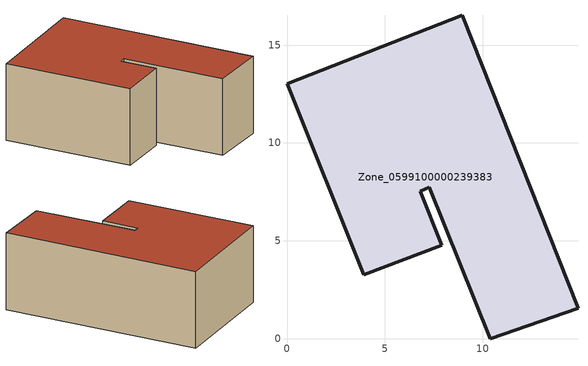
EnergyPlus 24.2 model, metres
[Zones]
Zone_0599100000239383
 floor ground (C_G): 7.92,4.77 3.92,3.26 0,13.01 8.94,16.52 14.86,1.56 10.38,0 7.26,7.73 6.8,7.54 z0
 wall outside (C_F): 3.92,3.26 7.92,4.77 6.8,7.54 7.26,7.73 10.38,0 14.86,1.56 8.94,16.52 0,13.01 3.92,3.26 z0:6.36
 roof outside (C_R): 7.26,7.73 10.38,0 14.86,1.56 8.94,16.52 0,13.01 3.92,3.26 7.92,4.77 6.8,7.54 z6.36
[BUILDING]
Pand.0599100000239383: North Axis=0; Terrain=City; Loads Convergence Tolerance Value=0.04; Temperature Convergence Tolerance Value=0.4; Solar Distribution=FullExterior; Maximum Number of Warmup Days=25; Minimum Number of Warmup Days=1
[Site:Location]
Rotterdam.The.Hague.AP_ZH_NLD Design_Conditions: Latitude=51.96; Longitude=4.45; Time Zone=1; Elevation=-4.5
[SITE:GROUNDTEMPERATURE:BUILDINGSURFACE]
18, 18, 18, 18, 18, 18, 18, 18, 18, 18, 18, 18
[MATERIAL] Thermal Absorptance=0.9; Solar Absorptance=0.7; Visible Absorptance=0.7
Name | Roughness | Thickness | Conductivity | Density | Specific Heat
G.TI.1946 | MediumSmooth | 0.15 | 1 | 540 | 1210
F.TI.1946 | Rough | 0.3 | 0.857143 | 1920 | 840
R.TI.1946 | MediumRough | 0.2 | 0.1 | 1500 | 1000
[CONSTRUCTION]
C_G: G.TI.1946
C_F: F.TI.1946
C_R: R.TI.1946
[ZONE]
Zone_0599100000239383: Type=1; Multiplier=1; Ceiling Height=Autocalculate; Volume=Autocalculate; Floor Area=autocalculate; Part of Total Floor Area=Yes
[ZONEINFILTRATION:DESIGNFLOWRATE]
Infil_Zone_0599100000239383: Zone or ZoneList or Space or SpaceList=Zone_0599100000239383; Schedule=AlwaysOn; Design Flow Rate Calculation Method=Flow/Area; Flow Rate per Floor Area=0.003; Constant Term Coefficient=1; Temperature Term Coefficient=0; Velocity Term Coefficient=0; Velocity Squared Term Coefficient=0
[HVACTEMPLATE:ZONE:IDEALLOADSAIRSYSTEM]
Zone_0599100000239383: Maximum Heating Supply Air Temperature=50; Minimum Cooling Supply Air Temperature=13; Maximum Heating Supply Air Humidity Ratio=0.0156; Minimum Cooling Supply Air Humidity Ratio=0.0077; Heating Limit=NoLimit; Cooling Limit=NoLimit; Dehumidification Control Type=ConstantSensibleHeatRatio; Cooling Sensible Heat Ratio=0.7; Dehumidification Setpoint=60; Humidification Control Type=None; Humidification Setpoint=30; Outdoor Air Method=None; Outdoor Air Flow Rate per Person=0.00944; Outdoor Air Flow Rate per Zone Floor Area=0; Outdoor Air Flow Rate per Zone=0; Demand Controlled Ventilation Type=None; Outdoor Air Economizer Type=NoEconomizer; Heat Recovery Type=None; Sensible Heat Recovery Effectiveness=0.7; Latent Heat Recovery Effectiveness=0.65
[ZONECONTROL:THERMOSTAT]
ThermostatControl_Zone_0599100000239383: Zone or ZoneList=Zone_0599100000239383; Control Type Schedule=DualSetpointControlType; Control 1=Thermostat_Zone_0599100000239383; Temperature Difference Between Cutout And Setpoint=0
[THERMOSTATSETPOINT:DUALSETPOINT]
Thermostat_Zone_0599100000239383: Heating Setpoint Temperature Schedule=HeatingSetpoint_Zone_0599100000239383; Cooling Setpoint Temperature Schedule=CoolingSetpoint_Zone_0599100000239383
[SCHEDULE:COMPACT]
HeatingSetpoint_Zone_0599100000239383: Through: 12/31, For: AllDays, Until: 24:00, 21
CoolingSetpoint_Zone_0599100000239383: Through: 12/31, For: AllDays, Until: 24:00, 24
DualSetpointControlType: Through: 12/31, For: AllDays, Until: 24:00, 4
AlwaysOn: Through: 12/31, For: AllDays, Until: 24:00, 1
